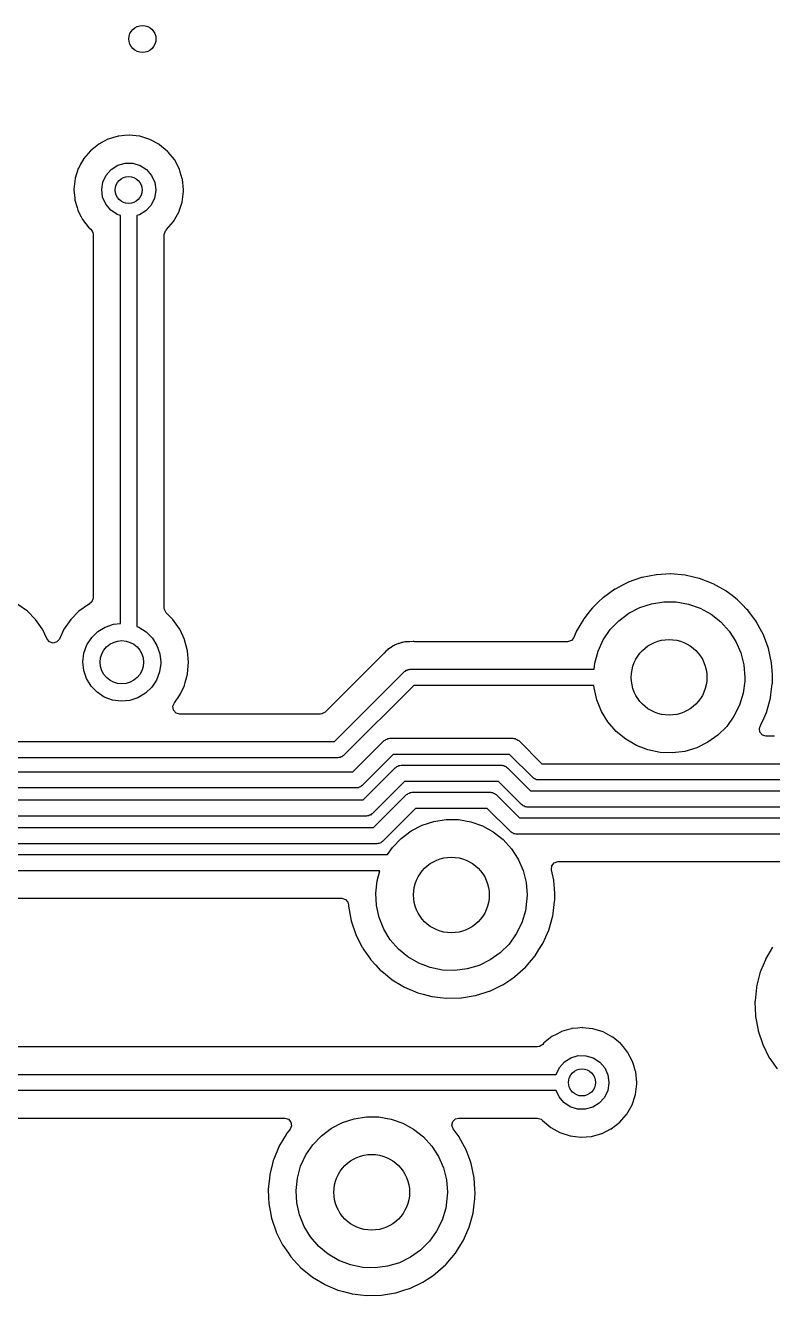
# Model space of a CAD drawing. Extents: x 87 to 209, y -135 to -60.
# Drawn here: x 176.65 to 190.47, y -122.41 to -98.92 of the extents above; entities that cross this region are included whole.
import ezdxf

# ---------------------------------------------------------------- set-up
doc = ezdxf.new("R2010")
doc.units = 0
doc.layers.add('BLACK', color=7, linetype='CONTINUOUS')

msp = doc.modelspace()

# ---------------------------------------------------------------- linework, layer by layer
at = {"layer": 'BLACK', "linetype": 'CONTINUOUS'}
for p, q in [((178.177, -101.024), (178.106, -101.061)), ((178.182, -101.021), (178.177, -101.024)), ((178.177, -101.024), (178.177, -101.024)), ((178.261, -100.998), (178.182, -101.021)), ((178.366, -100.967), (178.261, -100.998)), ((178.372, -100.965), (178.366, -100.967)), ((178.366, -100.967), (178.366, -100.967)), ((178.378, -100.965), (178.372, -100.965)), ((178.487, -100.955), (178.378, -100.965)), ((178.378, -100.965), (178.378, -100.965)), ((178.569, -100.947), (178.487, -100.955)), ((178.575, -100.948), (178.569, -100.947)), ((178.76, -100.967), (178.575, -100.948)), ((178.575, -100.948), (178.575, -100.948)), ((178.766, -100.968), (178.76, -100.967)), ((178.76, -100.967), (178.76, -100.967)), ((178.955, -101.027), (178.766, -100.968)), ((179.129, -101.121), (178.955, -101.027)), ((177.853, -101.237), (177.726, -101.388)), ((178.007, -101.113), (177.853, -101.237)), ((178.106, -101.061), (178.007, -101.113)), ((179.133, -101.125), (179.129, -101.121)), ((179.275, -101.241), (179.133, -101.125)), ((179.133, -101.125), (179.133, -101.125)), ((179.281, -101.247), (179.275, -101.241)), ((179.285, -101.252), (179.281, -101.247)), ((179.294, -101.262), (179.285, -101.252)), ((179.285, -101.252), (179.285, -101.252)), ((179.406, -101.4), (179.294, -101.262)), ((177.673, -101.485), (177.631, -101.562)), ((177.723, -101.394), (177.673, -101.485)), ((177.726, -101.388), (177.723, -101.394)), ((177.723, -101.394), (177.723, -101.394)), ((178.238, -101.58), (178.358, -101.504)), ((178.358, -101.504), (178.494, -101.465)), ((178.494, -101.465), (178.636, -101.466)), ((178.636, -101.466), (178.772, -101.507)), ((178.772, -101.507), (178.891, -101.584)), ((179.499, -101.575), (179.406, -101.4)), ((177.629, -101.567), (177.573, -101.743)), ((177.631, -101.562), (177.629, -101.567)), ((177.629, -101.567), (177.629, -101.567)), ((178.084, -101.815), (178.144, -101.686)), ((178.144, -101.686), (178.238, -101.58)), ((178.891, -101.584), (178.983, -101.691)), ((178.983, -101.691), (179.042, -101.82)), ((179.515, -101.629), (179.499, -101.575)), ((179.552, -101.752), (179.515, -101.629)), ((177.571, -101.75), (177.549, -101.947)), ((177.549, -101.947), (177.55, -101.957)), ((177.55, -101.957), (177.563, -102.111)), ((177.573, -101.743), (177.571, -101.75)), ((178.062, -101.955), (178.084, -101.815)), ((178.08, -102.095), (178.062, -101.955)), ((179.062, -101.973), (179.038, -102.113)), ((179.042, -101.82), (179.062, -101.961)), ((179.062, -101.961), (179.062, -101.973)), ((179.556, -101.764), (179.552, -101.752)), ((179.575, -101.961), (179.556, -101.764)), ((179.575, -101.989), (179.575, -101.961)), ((177.563, -102.111), (177.565, -102.144)), ((177.565, -102.144), (177.567, -102.15)), ((177.567, -102.15), (177.607, -102.288)), ((178.138, -102.225), (178.08, -102.095)), ((179.038, -102.113), (178.977, -102.24)), ((179.488, -102.373), (179.55, -102.185)), ((179.55, -102.185), (179.575, -101.989)), ((177.607, -102.288), (177.62, -102.334)), ((177.62, -102.334), (177.623, -102.339)), ((177.623, -102.339), (177.683, -102.456)), ((178.229, -102.334), (178.138, -102.225)), ((178.347, -102.412), (178.229, -102.334)), ((178.412, -102.432), (178.347, -102.412)), ((178.412, -109.981), (178.412, -102.432)), ((178.761, -102.42), (178.712, -102.433)), ((178.712, -102.433), (178.712, -110.038)), ((178.881, -102.346), (178.761, -102.42)), ((178.977, -102.24), (178.881, -102.346)), ((179.39, -102.545), (179.488, -102.373)), ((177.683, -102.456), (177.71, -102.51)), ((177.71, -102.51), (177.833, -102.665)), ((177.833, -102.665), (177.838, -102.669)), ((177.838, -102.669), (177.838, -102.669)), ((177.838, -102.669), (177.859, -102.687)), ((179.261, -102.695), (179.39, -102.545)), ((177.859, -102.687), (177.898, -102.746)), ((177.898, -102.746), (177.903, -102.783)), ((177.903, -102.783), (177.903, -109.51)), ((179.22, -102.786), (179.241, -102.718)), ((179.22, -109.694), (179.22, -102.786)), ((179.241, -102.718), (179.258, -102.697)), ((179.258, -102.697), (179.261, -102.695)), ((187.792, -109.223), (187.704, -109.268)), ((187.796, -109.221), (187.792, -109.223)), ((187.792, -109.223), (187.792, -109.223)), ((187.8, -109.219), (187.796, -109.221)), ((188.047, -109.132), (187.8, -109.219)), ((187.8, -109.219), (187.8, -109.219)), ((188.051, -109.131), (188.047, -109.132)), ((188.055, -109.13), (188.051, -109.131)), ((188.185, -109.104), (188.055, -109.13)), ((188.055, -109.13), (188.055, -109.13)), ((188.316, -109.078), (188.185, -109.104)), ((188.321, -109.078), (188.316, -109.078)), ((188.582, -109.064), (188.321, -109.078)), ((188.321, -109.078), (188.321, -109.078)), ((188.586, -109.063), (188.582, -109.064)), ((188.582, -109.064), (188.582, -109.064)), ((188.855, -109.087), (188.586, -109.063)), ((189.005, -109.121), (188.855, -109.087)), ((189.114, -109.147), (189.005, -109.121)), ((189.119, -109.148), (189.114, -109.147)), ((189.114, -109.147), (189.114, -109.147)), ((189.371, -109.245), (189.119, -109.148)), ((189.606, -109.377), (189.371, -109.245)), ((187.553, -109.348), (187.34, -109.5)), ((187.556, -109.345), (187.553, -109.348)), ((187.553, -109.348), (187.553, -109.348)), ((187.704, -109.268), (187.556, -109.345)), ((189.61, -109.38), (189.606, -109.377)), ((189.722, -109.465), (189.61, -109.38)), ((189.61, -109.38), (189.61, -109.38)), ((189.821, -109.541), (189.722, -109.465)), ((176.688, -109.754), (176.512, -109.63)), ((177.818, -109.63), (177.642, -109.754)), ((177.823, -109.628), (177.818, -109.63)), ((177.831, -109.625), (177.823, -109.628)), ((177.823, -109.628), (177.823, -109.628)), ((177.883, -109.579), (177.831, -109.625)), ((177.903, -109.51), (177.883, -109.579)), ((179.223, -109.721), (179.22, -109.694)), ((179.257, -109.783), (179.223, -109.721)), ((187.141, -109.689), (187.074, -109.773)), ((187.173, -109.658), (187.141, -109.689)), ((187.245, -109.589), (187.173, -109.658)), ((187.336, -109.502), (187.245, -109.589)), ((187.34, -109.5), (187.336, -109.502)), ((187.34, -109.5), (187.34, -109.5)), ((187.81, -109.792), (188.013, -109.686)), ((188.013, -109.686), (188.232, -109.615)), ((188.232, -109.615), (188.458, -109.58)), ((188.458, -109.58), (188.688, -109.583)), ((188.688, -109.583), (188.914, -109.623)), ((188.914, -109.623), (189.13, -109.7)), ((189.13, -109.7), (189.331, -109.81)), ((189.912, -109.634), (189.821, -109.541)), ((189.99, -109.713), (189.912, -109.634)), ((190.011, -109.734), (189.99, -109.713)), ((176.84, -109.906), (176.688, -109.754)), ((176.963, -110.082), (176.84, -109.906)), ((177.49, -109.906), (177.367, -110.082)), ((177.642, -109.754), (177.49, -109.906)), ((179.38, -109.906), (179.257, -109.783)), ((179.503, -110.082), (179.38, -109.906)), ((186.971, -109.905), (186.84, -110.131)), ((186.973, -109.901), (186.971, -109.905)), ((186.971, -109.905), (186.971, -109.905)), ((186.985, -109.886), (186.973, -109.901)), ((187.074, -109.773), (186.985, -109.886)), ((187.468, -110.095), (187.627, -109.93)), ((187.627, -109.93), (187.81, -109.792)), ((189.331, -109.81), (189.511, -109.953)), ((189.511, -109.953), (189.665, -110.122)), ((190.172, -109.951), (190.011, -109.734)), ((190.174, -109.955), (190.172, -109.951)), ((190.271, -110.135), (190.174, -109.955)), ((190.174, -109.955), (190.174, -109.955)), ((176.965, -110.087), (176.963, -110.082)), ((177.051, -110.27), (176.965, -110.087)), ((176.965, -110.087), (176.965, -110.087)), ((177.365, -110.087), (177.279, -110.27)), ((177.367, -110.082), (177.365, -110.087)), ((177.365, -110.087), (177.365, -110.087)), ((177.877, -110.243), (177.992, -110.131)), ((177.992, -110.131), (178.128, -110.047)), ((178.128, -110.047), (178.28, -109.995)), ((178.28, -109.995), (178.412, -109.981)), ((178.712, -110.038), (178.751, -110.051)), ((178.751, -110.051), (178.886, -110.137)), ((178.886, -110.137), (178.999, -110.251)), ((179.505, -110.087), (179.503, -110.082)), ((179.569, -110.223), (179.505, -110.087)), ((179.505, -110.087), (179.505, -110.087)), ((186.821, -110.176), (186.795, -110.239)), ((186.838, -110.135), (186.821, -110.176)), ((186.84, -110.131), (186.838, -110.135)), ((186.84, -110.131), (186.84, -110.131)), ((187.339, -110.285), (187.468, -110.095)), ((189.665, -110.122), (189.79, -110.315)), ((190.3, -110.189), (190.271, -110.135)), ((190.301, -110.193), (190.3, -110.189)), ((190.387, -110.426), (190.301, -110.193)), ((177.096, -110.322), (177.051, -110.27)), ((177.164, -110.343), (177.096, -110.322)), ((177.232, -110.323), (177.164, -110.343)), ((177.279, -110.27), (177.232, -110.323)), ((177.735, -110.529), (177.79, -110.378)), ((177.79, -110.378), (177.877, -110.243)), ((178.999, -110.251), (179.084, -110.387)), ((179.084, -110.387), (179.137, -110.539)), ((179.594, -110.277), (179.569, -110.223)), ((179.595, -110.282), (179.594, -110.277)), ((179.626, -110.395), (179.595, -110.282)), ((179.595, -110.282), (179.595, -110.282)), ((179.649, -110.484), (179.626, -110.395)), ((183.403, -110.429), (183.37, -110.448)), ((183.413, -110.422), (183.403, -110.429)), ((183.451, -110.395), (183.413, -110.422)), ((183.47, -110.387), (183.451, -110.395)), ((183.488, -110.378), (183.47, -110.387)), ((183.507, -110.367), (183.488, -110.378)), ((183.551, -110.354), (183.507, -110.367)), ((183.562, -110.351), (183.551, -110.354)), ((183.598, -110.337), (183.562, -110.351)), ((183.605, -110.334), (183.598, -110.337)), ((183.598, -110.337), (183.598, -110.337)), ((183.613, -110.333), (183.605, -110.334)), ((183.62, -110.332), (183.613, -110.333)), ((183.613, -110.333), (183.613, -110.333)), ((183.626, -110.331), (183.62, -110.332)), ((183.646, -110.327), (183.626, -110.331)), ((183.666, -110.321), (183.646, -110.327)), ((183.713, -110.32), (183.666, -110.321)), ((183.724, -110.319), (183.713, -110.32)), ((183.725, -110.319), (183.724, -110.319)), ((183.729, -110.318), (183.725, -110.319)), ((183.725, -110.319), (183.725, -110.319)), ((183.758, -110.318), (183.729, -110.318)), ((183.762, -110.318), (183.758, -110.318)), ((183.825, -110.316), (183.762, -110.318)), ((183.833, -110.316), (183.825, -110.316)), ((183.825, -110.316), (183.825, -110.316)), ((183.84, -110.317), (183.833, -110.316)), ((183.852, -110.318), (183.84, -110.317)), ((186.679, -110.318), (183.852, -110.318)), ((186.751, -110.295), (186.679, -110.318)), ((186.795, -110.239), (186.751, -110.295)), ((187.242, -110.493), (187.339, -110.285)), ((189.79, -110.315), (189.881, -110.525)), ((190.393, -110.443), (190.387, -110.426)), ((177.715, -110.688), (177.735, -110.529)), ((179.137, -110.539), (179.155, -110.698)), ((179.668, -110.698), (179.649, -110.484)), ((183.278, -110.537), (182.195, -111.62)), ((183.286, -110.528), (183.278, -110.537)), ((183.316, -110.493), (183.286, -110.528)), ((183.333, -110.48), (183.316, -110.493)), ((183.348, -110.467), (183.333, -110.48)), ((183.363, -110.452), (183.348, -110.467)), ((183.37, -110.448), (183.363, -110.452)), ((183.37, -110.448), (183.37, -110.448)), ((187.181, -110.714), (187.242, -110.493)), ((189.881, -110.525), (189.937, -110.748)), ((190.45, -110.707), (190.393, -110.443)), ((177.731, -110.848), (177.715, -110.688)), ((177.781, -111), (177.731, -110.848)), ((179.132, -110.877), (179.075, -111.028)), ((179.155, -110.719), (179.132, -110.877)), ((179.155, -110.698), (179.155, -110.719)), ((179.649, -110.913), (179.668, -110.698)), ((182.369, -112.165), (183.664, -110.87)), ((183.664, -110.87), (183.681, -110.861)), ((183.681, -110.861), (183.695, -110.847)), ((183.695, -110.847), (183.714, -110.842)), ((183.714, -110.842), (183.731, -110.832)), ((183.731, -110.832), (183.751, -110.832)), ((183.751, -110.832), (183.77, -110.827)), ((183.77, -110.827), (187.169, -110.827)), ((187.169, -110.827), (187.181, -110.714)), ((189.937, -110.748), (189.956, -110.977)), ((190.451, -110.711), (190.45, -110.707)), ((190.466, -110.926), (190.451, -110.711)), ((177.865, -111.138), (177.781, -111)), ((177.976, -111.253), (177.865, -111.138)), ((179.075, -111.028), (178.987, -111.161)), ((179.518, -111.282), (179.591, -111.125)), ((179.591, -111.125), (179.594, -111.12)), ((179.591, -111.125), (179.591, -111.125)), ((179.594, -111.12), (179.606, -111.074)), ((179.606, -111.074), (179.648, -110.918)), ((179.648, -110.918), (179.649, -110.913)), ((179.648, -110.918), (179.648, -110.918)), ((183.832, -111.127), (182.537, -112.422)), ((187.167, -111.127), (183.832, -111.127)), ((187.17, -111.171), (187.167, -111.127)), ((189.954, -111.045), (189.924, -111.272)), ((189.956, -110.977), (189.954, -111.045)), ((190.439, -111.296), (190.465, -111.1)), ((190.465, -111.1), (190.466, -111.097)), ((190.465, -111.1), (190.465, -111.1)), ((190.469, -110.977), (190.466, -110.926)), ((190.466, -111.097), (190.469, -111.003)), ((190.469, -110.98), (190.469, -110.977)), ((190.469, -111.003), (190.469, -110.98)), ((190.469, -110.98), (190.469, -110.98)), ((178.11, -111.341), (177.976, -111.253)), ((178.261, -111.397), (178.11, -111.341)), ((178.732, -111.354), (178.58, -111.404)), ((178.87, -111.272), (178.732, -111.354)), ((178.987, -111.161), (178.87, -111.272)), ((179.411, -111.446), (179.503, -111.315)), ((179.503, -111.315), (179.518, -111.282)), ((187.22, -111.395), (187.17, -111.171)), ((189.924, -111.272), (189.858, -111.492)), ((190.356, -111.625), (190.43, -111.365)), ((190.43, -111.365), (190.439, -111.296)), ((178.42, -111.418), (178.261, -111.397)), ((178.58, -111.404), (178.42, -111.418)), ((179.381, -111.513), (179.402, -111.459)), ((179.391, -111.583), (179.381, -111.513)), ((179.437, -111.637), (179.391, -111.583)), ((179.402, -111.459), (179.411, -111.446)), ((187.306, -111.608), (187.22, -111.395)), ((187.426, -111.803), (187.306, -111.608)), ((189.858, -111.492), (189.756, -111.698)), ((179.506, -111.657), (179.437, -111.637)), ((182.106, -111.657), (179.506, -111.657)), ((182.133, -111.654), (182.106, -111.657)), ((182.195, -111.62), (182.133, -111.654)), ((187.576, -111.977), (187.426, -111.803)), ((189.756, -111.698), (189.622, -111.884)), ((190.255, -111.854), (190.306, -111.739)), ((190.306, -111.739), (190.356, -111.625)), ((187.753, -112.123), (187.576, -111.977)), ((189.46, -112.046), (189.273, -112.179)), ((189.622, -111.884), (189.46, -112.046)), ((190.227, -111.924), (190.243, -111.88)), ((190.237, -111.994), (190.227, -111.924)), ((190.284, -112.048), (190.237, -111.994)), ((190.243, -111.88), (190.245, -111.876)), ((190.243, -111.88), (190.243, -111.88)), ((190.245, -111.876), (190.247, -111.872)), ((190.247, -111.872), (190.255, -111.854)), ((190.352, -112.068), (190.284, -112.048)), ((190.508, -112.068), (190.352, -112.068)), ((171.961, -112.165), (182.369, -112.165)), ((182.709, -112.724), (183.285, -112.148)), ((183.285, -112.148), (183.302, -112.138)), ((183.302, -112.138), (183.316, -112.124)), ((183.316, -112.124), (183.335, -112.119)), ((183.335, -112.119), (183.352, -112.109)), ((183.352, -112.109), (183.372, -112.109)), ((183.372, -112.109), (183.391, -112.104)), ((183.391, -112.104), (185.668, -112.104)), ((185.668, -112.104), (185.687, -112.109)), ((185.687, -112.109), (185.707, -112.109)), ((185.707, -112.109), (185.724, -112.119)), ((185.724, -112.119), (185.743, -112.124)), ((185.743, -112.124), (185.757, -112.138)), ((185.757, -112.138), (185.774, -112.148)), ((185.774, -112.148), (186.202, -112.576)), ((187.951, -112.239), (187.753, -112.123)), ((188.165, -112.321), (187.951, -112.239)), ((189.067, -112.28), (188.847, -112.346)), ((189.273, -112.179), (189.067, -112.28)), ((182.431, -112.465), (171.899, -112.465)), ((182.45, -112.46), (182.431, -112.465)), ((182.47, -112.46), (182.45, -112.46)), ((182.487, -112.45), (182.47, -112.46)), ((182.506, -112.445), (182.487, -112.45)), ((182.52, -112.431), (182.506, -112.445)), ((182.537, -112.422), (182.52, -112.431)), ((183.453, -112.404), (182.877, -112.98)), ((185.606, -112.404), (183.453, -112.404)), ((186.034, -112.832), (185.606, -112.404)), ((188.39, -112.367), (188.165, -112.321)), ((188.62, -112.375), (188.39, -112.367)), ((188.847, -112.346), (188.62, -112.375)), ((171.813, -112.724), (182.709, -112.724)), ((182.896, -113.244), (183.492, -112.648)), ((183.492, -112.648), (183.509, -112.638)), ((183.509, -112.638), (183.523, -112.624)), ((183.523, -112.624), (183.542, -112.619)), ((183.542, -112.619), (183.559, -112.609)), ((183.559, -112.609), (183.579, -112.609)), ((183.579, -112.609), (183.598, -112.604)), ((183.598, -112.604), (185.461, -112.604)), ((185.461, -112.604), (185.48, -112.609)), ((185.48, -112.609), (185.5, -112.609)), ((185.5, -112.609), (185.517, -112.619)), ((185.517, -112.619), (185.536, -112.624)), ((185.536, -112.624), (185.55, -112.638)), ((185.55, -112.638), (185.567, -112.648)), ((185.567, -112.648), (185.995, -113.076)), ((186.202, -112.576), (190.771, -112.576)), ((182.79, -113.019), (182.771, -113.024)), ((182.81, -113.019), (182.79, -113.019)), ((182.827, -113.009), (182.81, -113.019)), ((182.846, -113.004), (182.827, -113.009)), ((182.86, -112.99), (182.846, -113.004)), ((182.877, -112.98), (182.86, -112.99)), ((183.66, -112.904), (183.064, -113.5)), ((185.399, -112.904), (183.66, -112.904)), ((185.827, -113.332), (185.399, -112.904)), ((186.051, -112.842), (186.034, -112.832)), ((186.065, -112.856), (186.051, -112.842)), ((186.084, -112.861), (186.065, -112.856)), ((186.101, -112.871), (186.084, -112.861)), ((186.121, -112.871), (186.101, -112.871)), ((186.14, -112.876), (186.121, -112.871)), ((190.833, -112.876), (186.14, -112.876)), ((171.626, -113.244), (182.896, -113.244)), ((182.771, -113.024), (171.751, -113.024)), ((183.089, -113.757), (183.699, -113.147)), ((183.699, -113.147), (183.716, -113.137)), ((183.716, -113.137), (183.73, -113.123)), ((183.73, -113.123), (183.749, -113.118)), ((183.749, -113.118), (183.766, -113.108)), ((183.766, -113.108), (183.786, -113.108)), ((183.786, -113.108), (183.805, -113.103)), ((183.805, -113.103), (185.254, -113.103)), ((185.254, -113.103), (185.273, -113.108)), ((185.273, -113.108), (185.293, -113.108)), ((185.293, -113.108), (185.31, -113.118)), ((185.31, -113.118), (185.329, -113.123)), ((185.329, -113.123), (185.343, -113.137)), ((185.343, -113.137), (185.36, -113.147)), ((185.36, -113.147), (185.788, -113.575)), ((185.995, -113.076), (193.905, -113.076)), ((183.867, -113.403), (183.257, -114.013)), ((185.192, -113.403), (183.867, -113.403)), ((185.62, -113.831), (185.192, -113.403)), ((185.844, -113.341), (185.827, -113.332)), ((185.858, -113.355), (185.844, -113.341)), ((185.877, -113.361), (185.858, -113.355)), ((185.894, -113.37), (185.877, -113.361)), ((185.914, -113.37), (185.894, -113.37)), ((185.933, -113.376), (185.914, -113.37)), ((193.967, -113.376), (185.933, -113.376)), ((182.958, -113.544), (171.564, -113.544)), ((182.977, -113.538), (182.958, -113.544)), ((182.997, -113.538), (182.977, -113.538)), ((183.014, -113.529), (182.997, -113.538)), ((183.033, -113.524), (183.014, -113.529)), ((183.047, -113.51), (183.033, -113.524)), ((183.064, -113.5), (183.047, -113.51)), ((183.784, -113.818), (183.987, -113.712)), ((183.987, -113.712), (184.205, -113.641)), ((184.205, -113.641), (184.432, -113.606)), ((184.432, -113.606), (184.661, -113.609)), ((184.661, -113.609), (184.887, -113.649)), ((184.887, -113.649), (185.104, -113.726)), ((185.104, -113.726), (185.304, -113.837)), ((185.788, -113.575), (196.745, -113.575)), ((171.433, -113.757), (183.089, -113.757)), ((183.442, -114.122), (183.6, -113.956)), ((183.6, -113.956), (183.784, -113.818)), ((185.304, -113.837), (185.485, -113.979)), ((185.637, -113.841), (185.62, -113.831)), ((185.651, -113.855), (185.637, -113.841)), ((185.67, -113.86), (185.651, -113.855)), ((185.687, -113.87), (185.67, -113.86)), ((185.707, -113.87), (185.687, -113.87)), ((185.726, -113.875), (185.707, -113.87)), ((196.807, -113.875), (185.726, -113.875)), ((183.151, -114.057), (171.371, -114.057)), ((183.17, -114.052), (183.151, -114.057)), ((183.19, -114.052), (183.17, -114.052)), ((183.207, -114.042), (183.19, -114.052)), ((183.226, -114.037), (183.207, -114.042)), ((183.24, -114.023), (183.226, -114.037)), ((183.257, -114.013), (183.24, -114.023)), ((183.35, -114.257), (183.442, -114.122)), ((185.485, -113.979), (185.639, -114.149)), ((185.639, -114.149), (185.764, -114.341)), ((170.508, -114.257), (183.35, -114.257)), ((185.764, -114.341), (185.855, -114.552)), ((186.387, -114.465), (186.429, -114.409)), ((186.429, -114.409), (186.496, -114.384)), ((186.496, -114.384), (186.505, -114.384)), ((186.505, -114.384), (196.725, -114.384)), ((183.205, -114.557), (170.445, -114.557)), ((183.155, -114.74), (183.205, -114.557)), ((185.855, -114.552), (185.911, -114.774)), ((186.382, -114.536), (186.387, -114.465)), ((186.423, -114.729), (186.382, -114.536)), ((183.13, -114.969), (183.155, -114.74)), ((185.911, -114.774), (185.93, -115.003)), ((186.424, -114.733), (186.423, -114.729)), ((186.424, -114.738), (186.424, -114.733)), ((186.441, -114.969), (186.424, -114.738)), ((170.482, -115.065), (182.501, -115.065)), ((182.501, -115.065), (182.569, -115.085)), ((182.569, -115.085), (182.616, -115.139)), ((183.143, -115.198), (183.13, -114.969)), ((185.928, -115.071), (185.898, -115.299)), ((185.93, -115.003), (185.928, -115.071)), ((186.417, -115.292), (186.439, -115.126)), ((186.439, -115.123), (186.44, -115.102)), ((186.439, -115.126), (186.439, -115.123)), ((186.439, -115.126), (186.439, -115.126)), ((186.44, -115.102), (186.443, -115.006)), ((186.443, -115.003), (186.441, -114.969)), ((186.443, -115.006), (186.443, -115.003)), ((186.443, -115.006), (186.443, -115.006)), ((182.616, -115.139), (182.627, -115.186)), ((182.627, -115.186), (182.627, -115.193)), ((182.627, -115.193), (182.628, -115.213)), ((182.628, -115.213), (182.676, -115.479)), ((183.194, -115.421), (183.143, -115.198)), ((185.898, -115.299), (185.831, -115.518)), ((186.403, -115.391), (186.417, -115.292)), ((182.676, -115.479), (182.762, -115.735)), ((183.28, -115.634), (183.194, -115.421)), ((185.831, -115.518), (185.73, -115.724)), ((186.33, -115.651), (186.403, -115.391)), ((182.762, -115.735), (182.794, -115.8)), ((182.794, -115.8), (182.878, -115.967)), ((183.4, -115.83), (183.28, -115.634)), ((183.55, -116.003), (183.4, -115.83)), ((185.73, -115.724), (185.596, -115.91)), ((186.221, -115.898), (186.33, -115.651)), ((182.878, -115.967), (182.883, -115.977)), ((182.883, -115.977), (182.911, -116.017)), ((182.911, -116.017), (183.032, -116.193)), ((183.727, -116.15), (183.55, -116.003)), ((185.433, -116.072), (185.247, -116.205)), ((185.596, -115.91), (185.433, -116.072)), ((186.078, -116.127), (186.149, -116.013)), ((186.149, -116.013), (186.218, -115.902)), ((186.218, -115.902), (186.221, -115.898)), ((186.218, -115.902), (186.218, -115.902)), ((190.471, -115.967), (190.34, -116.193)), ((183.032, -116.193), (183.036, -116.199)), ((183.036, -116.199), (183.13, -116.3)), ((183.13, -116.3), (183.215, -116.392)), ((183.925, -116.265), (183.727, -116.15)), ((184.139, -116.347), (183.925, -116.265)), ((185.041, -116.306), (184.821, -116.372)), ((185.247, -116.205), (185.041, -116.306)), ((185.904, -116.334), (186.078, -116.127)), ((190.336, -116.201), (190.255, -116.401)), ((190.338, -116.197), (190.336, -116.201)), ((190.34, -116.193), (190.338, -116.197)), ((190.34, -116.193), (190.34, -116.193)), ((183.215, -116.392), (183.22, -116.398)), ((183.22, -116.398), (183.223, -116.4)), ((183.223, -116.4), (183.223, -116.4)), ((183.223, -116.4), (183.272, -116.44)), ((183.272, -116.44), (183.43, -116.568)), ((184.364, -116.393), (184.139, -116.347)), ((184.593, -116.401), (184.364, -116.393)), ((184.821, -116.372), (184.593, -116.401)), ((185.626, -116.565), (185.699, -116.517)), ((185.699, -116.517), (185.702, -116.515)), ((185.699, -116.517), (185.699, -116.517)), ((185.702, -116.515), (185.706, -116.512)), ((185.706, -116.512), (185.9, -116.337)), ((185.706, -116.512), (185.706, -116.512)), ((185.9, -116.337), (185.904, -116.334)), ((190.235, -116.452), (190.181, -116.671)), ((190.236, -116.447), (190.235, -116.452)), ((190.235, -116.452), (190.235, -116.452)), ((190.255, -116.401), (190.236, -116.447)), ((183.43, -116.568), (183.433, -116.571)), ((183.433, -116.571), (183.433, -116.571)), ((183.433, -116.571), (183.602, -116.672)), ((183.602, -116.672), (183.661, -116.708)), ((183.661, -116.708), (183.665, -116.709)), ((183.665, -116.709), (183.665, -116.709)), ((183.665, -116.709), (183.906, -116.811)), ((185.234, -116.782), (185.238, -116.78)), ((185.238, -116.78), (185.474, -116.667)), ((185.238, -116.78), (185.238, -116.78)), ((185.474, -116.667), (185.478, -116.665)), ((185.474, -116.667), (185.474, -116.667)), ((185.478, -116.665), (185.626, -116.565)), ((190.171, -116.714), (190.146, -116.96)), ((190.181, -116.671), (190.171, -116.71)), ((190.171, -116.71), (190.171, -116.714)), ((190.171, -116.714), (190.171, -116.714)), ((183.906, -116.811), (183.906, -116.811)), ((183.906, -116.811), (183.91, -116.813)), ((183.91, -116.813), (184.006, -116.839)), ((184.006, -116.839), (184.167, -116.881)), ((184.167, -116.881), (184.167, -116.881)), ((184.167, -116.881), (184.171, -116.882)), ((184.171, -116.882), (184.176, -116.883)), ((184.176, -116.883), (184.176, -116.883)), ((184.176, -116.883), (184.325, -116.9)), ((184.325, -116.9), (184.44, -116.914)), ((184.44, -116.914), (184.71, -116.908)), ((184.71, -116.908), (184.714, -116.907)), ((184.714, -116.907), (184.972, -116.864)), ((184.714, -116.907), (184.714, -116.907)), ((184.972, -116.864), (184.976, -116.863)), ((184.972, -116.864), (184.972, -116.864)), ((184.976, -116.863), (185.174, -116.801)), ((185.174, -116.801), (185.23, -116.783)), ((185.23, -116.783), (185.234, -116.782)), ((185.23, -116.783), (185.23, -116.783)), ((190.146, -116.96), (190.144, -116.979)), ((190.144, -116.979), (190.144, -116.983)), ((190.144, -116.983), (190.154, -117.232)), ((190.154, -117.232), (190.154, -117.249)), ((190.154, -117.249), (190.155, -117.253)), ((186.748, -117.477), (186.65, -117.506)), ((186.754, -117.475), (186.748, -117.477)), ((186.748, -117.477), (186.748, -117.477)), ((186.76, -117.475), (186.754, -117.475)), ((186.869, -117.465), (186.76, -117.475)), ((186.76, -117.475), (186.76, -117.475)), ((186.951, -117.457), (186.869, -117.465)), ((186.957, -117.458), (186.951, -117.457)), ((187.142, -117.477), (186.957, -117.458)), ((186.957, -117.458), (186.957, -117.458)), ((187.148, -117.478), (187.142, -117.477)), ((187.142, -117.477), (187.142, -117.477)), ((187.337, -117.537), (187.148, -117.478)), ((190.155, -117.253), (190.201, -117.506)), ((186.389, -117.623), (186.235, -117.747)), ((186.468, -117.582), (186.389, -117.623)), ((186.559, -117.534), (186.468, -117.582)), ((186.564, -117.531), (186.559, -117.534)), ((186.559, -117.534), (186.559, -117.534)), ((186.65, -117.506), (186.564, -117.531)), ((187.511, -117.631), (187.337, -117.537)), ((187.515, -117.635), (187.511, -117.631)), ((187.658, -117.753), (187.515, -117.635)), ((187.515, -117.635), (187.515, -117.635)), ((190.201, -117.506), (190.203, -117.515)), ((190.203, -117.515), (190.288, -117.771)), ((186.121, -117.812), (151.72, -117.812)), ((186.159, -117.807), (186.121, -117.812)), ((186.218, -117.767), (186.159, -117.807)), ((186.231, -117.751), (186.218, -117.767)), ((186.235, -117.747), (186.231, -117.751)), ((187.663, -117.757), (187.658, -117.753)), ((187.667, -117.762), (187.663, -117.757)), ((187.711, -117.815), (187.667, -117.762)), ((187.667, -117.762), (187.667, -117.762)), ((187.788, -117.91), (187.711, -117.815)), ((187.881, -118.085), (187.788, -117.91)), ((190.288, -117.771), (190.409, -118.013)), ((186.526, -118.196), (186.62, -118.09)), ((186.62, -118.09), (186.74, -118.014)), ((186.74, -118.014), (186.876, -117.975)), ((186.876, -117.975), (187.018, -117.976)), ((187.018, -117.976), (187.154, -118.017)), ((187.154, -118.017), (187.273, -118.094)), ((187.273, -118.094), (187.365, -118.201)), ((187.904, -118.16), (187.881, -118.085)), ((187.93, -118.249), (187.904, -118.16)), ((190.409, -118.013), (190.419, -118.027)), ((190.419, -118.027), (190.552, -118.219)), ((151.638, -118.321), (186.468, -118.321)), ((186.468, -118.321), (186.526, -118.196)), ((187.365, -118.201), (187.424, -118.33)), ((187.424, -118.33), (187.444, -118.471)), ((187.938, -118.274), (187.93, -118.249)), ((187.957, -118.471), (187.938, -118.274)), ((186.469, -118.621), (151.7, -118.621)), ((186.52, -118.735), (186.469, -118.621)), ((187.42, -118.623), (187.359, -118.75)), ((187.444, -118.483), (187.42, -118.623)), ((187.444, -118.471), (187.444, -118.483)), ((187.932, -118.695), (187.957, -118.499)), ((187.957, -118.499), (187.957, -118.471)), ((186.611, -118.844), (186.52, -118.735)), ((186.729, -118.922), (186.611, -118.844)), ((187.263, -118.855), (187.143, -118.93)), ((187.359, -118.75), (187.263, -118.855)), ((187.772, -119.055), (187.87, -118.883)), ((187.87, -118.883), (187.932, -118.695)), ((151.963, -119.129), (181.449, -119.129)), ((181.449, -119.129), (181.517, -119.149)), ((182.732, -119.141), (182.958, -119.106)), ((182.958, -119.106), (183.188, -119.109)), ((183.188, -119.109), (183.414, -119.149)), ((184.604, -119.144), (184.664, -119.129)), ((184.664, -119.129), (186.118, -119.129)), ((186.118, -119.129), (186.187, -119.149)), ((186.864, -118.964), (186.729, -118.922)), ((187.006, -118.967), (186.864, -118.964)), ((187.143, -118.93), (187.006, -118.967)), ((187.643, -119.205), (187.761, -119.068)), ((187.761, -119.068), (187.768, -119.06)), ((187.768, -119.06), (187.772, -119.055)), ((187.768, -119.06), (187.768, -119.06)), ((181.548, -119.333), (181.494, -119.401)), ((181.517, -119.149), (181.563, -119.203)), ((181.573, -119.273), (181.548, -119.333)), ((181.563, -119.203), (181.573, -119.273)), ((182.127, -119.456), (182.31, -119.318)), ((182.31, -119.318), (182.513, -119.212)), ((182.513, -119.212), (182.732, -119.141)), ((183.414, -119.149), (183.63, -119.226)), ((183.63, -119.226), (183.831, -119.337)), ((183.831, -119.337), (184.011, -119.479)), ((184.538, -119.263), (184.554, -119.194)), ((184.563, -119.33), (184.538, -119.263)), ((184.554, -119.194), (184.604, -119.144)), ((184.672, -119.478), (184.563, -119.33)), ((186.187, -119.149), (186.209, -119.168)), ((186.209, -119.168), (186.211, -119.17)), ((186.211, -119.17), (186.215, -119.175)), ((186.215, -119.175), (186.366, -119.303)), ((186.366, -119.303), (186.538, -119.399)), ((187.316, -119.413), (187.481, -119.329)), ((187.481, -119.329), (187.487, -119.326)), ((187.481, -119.329), (187.481, -119.329)), ((187.487, -119.326), (187.643, -119.205)), ((181.471, -119.431), (181.34, -119.657)), ((181.473, -119.427), (181.471, -119.431)), ((181.471, -119.431), (181.471, -119.431)), ((181.494, -119.401), (181.473, -119.427)), ((181.968, -119.622), (182.127, -119.456)), ((184.011, -119.479), (184.165, -119.649)), ((184.674, -119.481), (184.672, -119.478)), ((184.771, -119.661), (184.674, -119.481)), ((184.674, -119.481), (184.674, -119.481)), ((186.538, -119.399), (186.726, -119.461)), ((186.726, -119.461), (186.923, -119.484)), ((186.923, -119.484), (186.929, -119.483)), ((186.929, -119.483), (187.114, -119.469)), ((186.929, -119.483), (186.929, -119.483)), ((187.114, -119.469), (187.114, -119.469)), ((187.114, -119.469), (187.12, -119.469)), ((187.12, -119.469), (187.31, -119.416)), ((187.31, -119.416), (187.316, -119.413)), ((187.316, -119.413), (187.316, -119.413)), ((181.336, -119.665), (181.244, -119.891)), ((181.338, -119.661), (181.336, -119.665)), ((181.34, -119.657), (181.338, -119.661)), ((181.34, -119.657), (181.34, -119.657)), ((181.742, -120.019), (181.839, -119.811)), ((181.839, -119.811), (181.968, -119.622)), ((184.165, -119.649), (184.29, -119.841)), ((184.8, -119.715), (184.771, -119.661)), ((184.801, -119.72), (184.8, -119.715)), ((184.874, -119.916), (184.801, -119.72)), ((181.222, -119.969), (181.171, -120.174)), ((181.235, -119.916), (181.222, -119.969)), ((181.236, -119.912), (181.235, -119.916)), ((181.235, -119.916), (181.235, -119.916)), ((181.244, -119.891), (181.236, -119.912)), ((181.681, -120.24), (181.742, -120.019)), ((184.29, -119.841), (184.381, -120.052)), ((184.381, -120.052), (184.437, -120.274)), ((184.893, -119.969), (184.874, -119.916)), ((184.95, -120.233), (184.893, -119.969)), ((181.164, -120.242), (181.144, -120.443)), ((181.171, -120.178), (181.164, -120.242)), ((181.171, -120.174), (181.171, -120.178)), ((181.171, -120.178), (181.171, -120.178)), ((181.656, -120.469), (181.681, -120.24)), ((184.437, -120.274), (184.456, -120.503)), ((184.951, -120.238), (184.95, -120.233)), ((184.965, -120.443), (184.951, -120.238)), ((181.144, -120.443), (181.144, -120.447)), ((181.144, -120.447), (181.15, -120.598)), ((181.67, -120.698), (181.656, -120.469)), ((184.456, -120.503), (184.454, -120.571)), ((184.966, -120.461), (184.965, -120.443)), ((184.969, -120.503), (184.966, -120.461)), ((184.966, -120.623), (184.969, -120.503)), ((181.15, -120.598), (181.154, -120.713)), ((181.154, -120.713), (181.203, -120.979)), ((181.72, -120.921), (181.67, -120.698)), ((184.454, -120.571), (184.424, -120.799)), ((184.93, -120.891), (184.952, -120.722)), ((184.952, -120.722), (184.965, -120.626)), ((184.965, -120.626), (184.966, -120.623)), ((184.965, -120.626), (184.965, -120.626)), ((181.203, -120.979), (181.288, -121.235)), ((181.806, -121.134), (181.72, -120.921)), ((184.424, -120.799), (184.358, -121.018)), ((184.856, -121.151), (184.93, -120.891)), ((181.288, -121.235), (181.29, -121.239)), ((181.29, -121.239), (181.396, -121.45)), ((181.926, -121.33), (181.806, -121.134)), ((184.256, -121.224), (184.122, -121.41)), ((184.358, -121.018), (184.256, -121.224)), ((184.747, -121.398), (184.856, -121.151)), ((181.396, -121.45), (181.409, -121.477)), ((181.409, -121.477), (181.412, -121.48)), ((181.412, -121.48), (181.516, -121.631)), ((182.076, -121.503), (181.926, -121.33)), ((184.122, -121.41), (183.96, -121.572)), ((184.641, -121.568), (184.745, -121.402)), ((184.745, -121.402), (184.747, -121.398)), ((184.745, -121.402), (184.745, -121.402)), ((181.516, -121.631), (181.563, -121.699)), ((181.563, -121.699), (181.672, -121.818)), ((182.253, -121.65), (182.076, -121.503)), ((182.451, -121.765), (182.253, -121.65)), ((183.773, -121.705), (183.567, -121.806)), ((183.96, -121.572), (183.773, -121.705)), ((184.43, -121.834), (184.604, -121.627)), ((184.604, -121.627), (184.641, -121.568)), ((181.672, -121.818), (181.696, -121.844)), ((181.696, -121.844), (181.746, -121.898)), ((181.746, -121.898), (181.956, -122.068)), ((182.665, -121.847), (182.451, -121.765)), ((182.89, -121.893), (182.665, -121.847)), ((183.12, -121.901), (182.89, -121.893)), ((183.347, -121.872), (183.12, -121.901)), ((183.567, -121.806), (183.347, -121.872)), ((184.232, -122.012), (184.427, -121.837)), ((184.427, -121.837), (184.43, -121.834)), ((181.956, -122.068), (181.96, -122.071)), ((181.96, -122.071), (181.96, -122.071)), ((181.96, -122.071), (182.184, -122.205)), ((183.764, -122.28), (184, -122.167)), ((184, -122.167), (184.004, -122.165)), ((184, -122.167), (184, -122.167)), ((184.004, -122.165), (184.154, -122.065)), ((184.154, -122.065), (184.225, -122.017)), ((184.225, -122.017), (184.229, -122.015)), ((184.225, -122.017), (184.225, -122.017)), ((184.229, -122.015), (184.232, -122.012)), ((184.232, -122.012), (184.232, -122.012)), ((182.184, -122.205), (182.187, -122.208)), ((182.187, -122.208), (182.191, -122.209)), ((182.191, -122.209), (182.191, -122.209)), ((182.191, -122.209), (182.432, -122.311)), ((182.432, -122.311), (182.432, -122.311)), ((182.432, -122.311), (182.436, -122.313)), ((182.436, -122.313), (182.532, -122.339)), ((182.532, -122.339), (182.693, -122.381)), ((182.693, -122.381), (182.693, -122.381)), ((182.693, -122.381), (182.697, -122.382)), ((182.697, -122.382), (182.702, -122.383)), ((182.702, -122.383), (182.702, -122.383)), ((182.702, -122.383), (182.851, -122.4)), ((182.851, -122.4), (182.966, -122.414)), ((182.966, -122.414), (183.236, -122.408)), ((183.236, -122.408), (183.24, -122.407)), ((183.24, -122.407), (183.498, -122.364)), ((183.24, -122.407), (183.24, -122.407)), ((183.498, -122.364), (183.503, -122.363)), ((183.498, -122.364), (183.498, -122.364)), ((183.503, -122.363), (183.671, -122.31)), ((183.671, -122.31), (183.756, -122.283)), ((183.756, -122.283), (183.76, -122.282)), ((183.756, -122.283), (183.756, -122.283)), ((183.76, -122.282), (183.764, -122.28)), ((183.764, -122.28), (183.764, -122.28))]:
    msp.add_line(p, q, dxfattribs=at)
at = {"layer": 'BLACK'}
for centre, radius in [((178.816, -99.1668), 0.25), ((178.562, -101.961), 0.25), ((178.435, -110.698), 0.4), ((188.556, -110.977), 0.7), ((184.53, -115.003), 0.7), ((186.944, -118.471), 0.25), ((183.056, -120.503), 0.7)]:
    msp.add_circle(centre, radius, dxfattribs=at)

doc.saveas('drawing.dxf')
